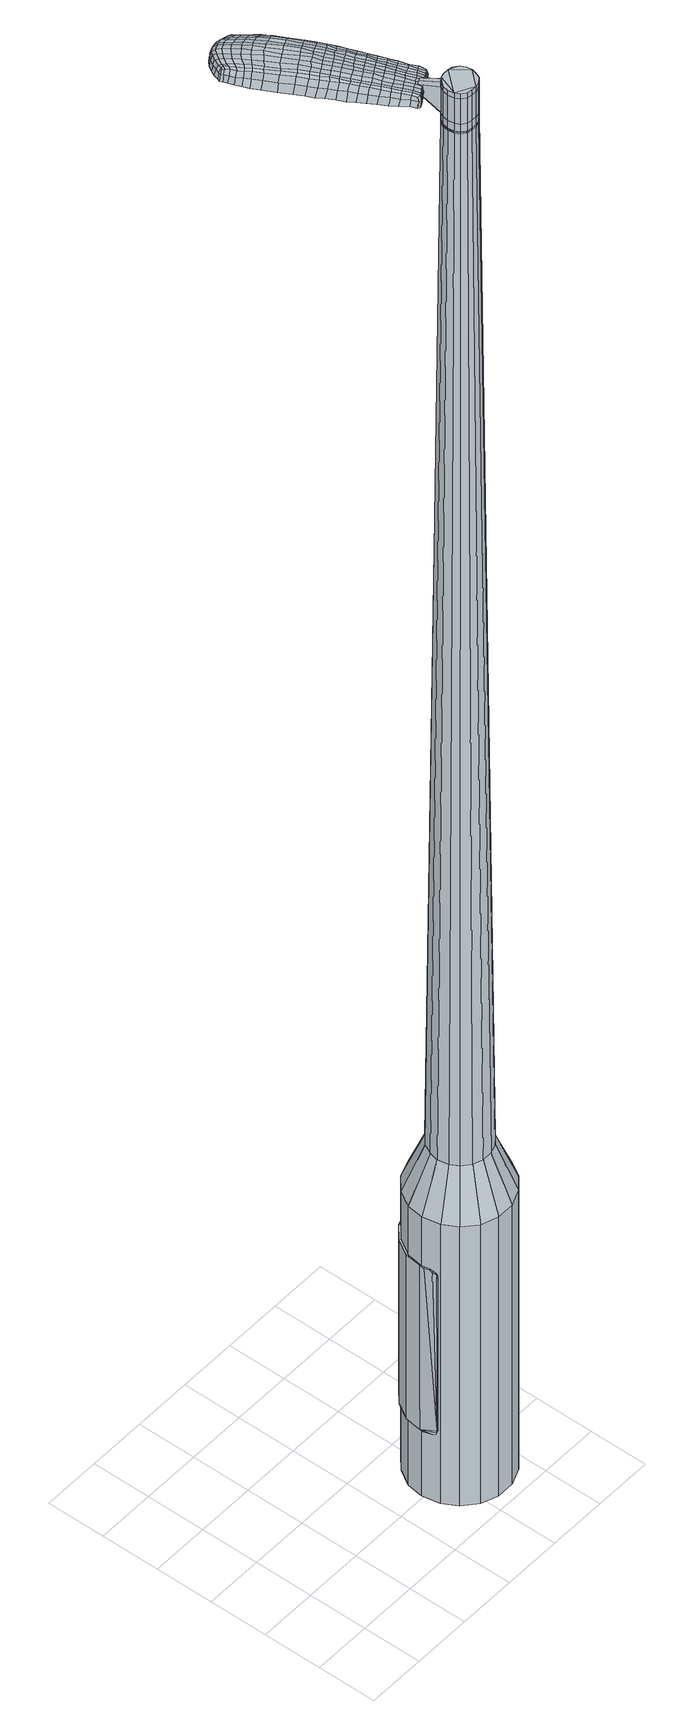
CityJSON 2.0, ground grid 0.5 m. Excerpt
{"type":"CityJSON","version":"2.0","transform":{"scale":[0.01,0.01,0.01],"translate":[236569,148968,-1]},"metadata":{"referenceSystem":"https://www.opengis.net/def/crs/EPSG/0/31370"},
"CityObjects":{
"object1":{"type":"GenericCityObject","attributes":{"cluster":76,"mean_distance_to_centroid":0.286,"new_centroid_x":236570.7,"new_centroid_y":148968.51,"mean_distance_to_camera":6.62,"H1":4.37,"H2":0.634,"Z_final":111.14,"cluster2":8,"proj_x":236575.83,"proj_y":148965.5,"id_line":52845,"bearing_l":210.4,"distance":5.96,"orientation":"right","G_obj":120.4},"geometry":[{"type":"MultiSurface","lod":"2","boundaries":[[[0,1,2,3]],[[1,4,5,2]],[[4,6,7,5]],[[6,8,9,7]],[[8,10,11,9]],[[10,12,13,11]],[[12,14,15,13]],[[14,16,17,15]],[[16,18,19,17]],[[18,20,21,19]],[[20,22,23,21]],[[22,24,25,23]],[[24,26,27,25]],[[26,28,29,27]],[[28,30,31,29]],[[30,32,33,31]],[[32,34,35,33]],[[34,0,3,35]],[[36,37,38,39]],[[38,40,41,42]],[[41,43,42]],[[42,44,45,46]],[[45,47,46]],[[46,48,49,50]],[[49,51,50]],[[42,46,50,38]],[[50,52,39,38]],[[53,36,39]],[[2,5,7,35]],[[7,9,11,15]],[[11,13,15]],[[15,17,19,23]],[[19,21,23]],[[23,25,27,31]],[[27,29,31]],[[15,23,31,7]],[[31,33,35,7]],[[3,2,35]],[[1,0,54,55]],[[0,34,56,54]],[[34,32,57,56]],[[32,30,58,57]],[[30,28,59,58]],[[28,26,60,59]],[[26,24,61,60]],[[24,22,62,61]],[[22,20,63,62]],[[20,18,64,63]],[[18,16,65,64]],[[16,14,66,65]],[[14,12,67,66]],[[12,10,68,67]],[[10,8,69,68]],[[8,6,70,69]],[[6,4,71,70]],[[4,1,55,71]],[[55,54,72,73]],[[54,56,74,72]],[[56,57,75,74]],[[57,58,76,75]],[[58,59,77,76]],[[59,60,78,77]],[[60,61,79,78]],[[61,62,80,79]],[[62,63,81,80]],[[63,64,82,81]],[[64,65,83,82]],[[65,66,84,83]],[[66,67,85,84]],[[67,68,86,85]],[[68,69,87,86]],[[69,70,88,87]],[[70,71,89,88]],[[71,55,73,89]],[[90,91,92,73]],[[93,94,91,90]],[[95,96,94,93]],[[97,98,96,95]],[[99,100,98,97]],[[101,102,100,99]],[[103,104,102,101]],[[80,105,104,103]],[[81,106,105,80]],[[107,108,106,81]],[[109,110,108,107]],[[111,112,110,109]],[[113,114,112,111]],[[115,116,114,113]],[[117,118,116,115]],[[119,120,118,117]],[[89,121,120,119]],[[73,92,121,89]],[[122,123,124,125]],[[126,122,125,127]],[[128,126,127,129]],[[130,128,129,131]],[[132,130,131,133]],[[134,132,133,135]],[[136,134,135,137]],[[138,136,137,139]],[[140,138,139,141]],[[142,140,141,143]],[[144,142,143,145]],[[146,144,145,147]],[[148,146,147,149]],[[150,148,149,151]],[[152,150,151,153]],[[154,152,153,155]],[[72,90,73]],[[72,74,93,90]],[[74,75,95,93]],[[75,76,97,95]],[[76,77,99,97]],[[77,78,101,99]],[[78,79,103,101]],[[79,80,103]],[[82,107,81]],[[82,83,109,107]],[[83,84,111,109]],[[84,85,113,111]],[[85,86,115,113]],[[86,87,117,115]],[[87,88,119,117]],[[88,89,119]],[[156,92,91]],[[157,120,121]],[[157,158,118,120]],[[158,159,116,118]],[[159,160,114,116]],[[160,161,112,114]],[[161,162,110,112]],[[162,163,108,110]],[[163,106,108]],[[164,104,105]],[[164,165,102,104]],[[165,166,100,102]],[[166,167,98,100]],[[167,168,96,98]],[[168,169,94,96]],[[169,156,91,94]],[[39,52,154,170]],[[92,156,171,155]],[[53,39,170,123]],[[156,169,124,171]],[[36,53,123,122]],[[169,168,125,124]],[[37,36,122,126]],[[168,167,127,125]],[[38,37,126,128]],[[167,166,129,127]],[[40,38,128,130]],[[166,165,131,129]],[[41,40,130,132]],[[165,164,133,131]],[[43,41,132,134]],[[164,105,135,133]],[[42,43,134,136]],[[105,106,137,135]],[[44,42,136,138]],[[106,163,139,137]],[[45,44,138,140]],[[163,162,141,139]],[[47,45,140,142]],[[162,161,143,141]],[[46,47,142,144]],[[161,160,145,143]],[[48,46,144,146]],[[160,159,147,145]],[[49,48,146,148]],[[159,158,149,147]],[[51,49,148,150]],[[158,157,151,149]],[[50,51,150,152]],[[157,121,153,151]],[[52,50,152,154]],[[121,92,155,153]],[[154,155,172,173]],[[155,171,174,172]],[[171,124,175,174]],[[124,123,176,175]],[[123,170,177,176]],[[170,154,173,177]],[[178,179,180,181]],[[182,178,181,183]],[[178,182,184,185]],[[179,178,185,186]],[[187,188,189,190]],[[191,187,190,192]],[[187,191,193,194]],[[188,187,194,195]],[[196,197,198,199]],[[200,196,199,201]],[[196,200,202,203]],[[197,196,203,204]],[[205,206,207,208]],[[209,205,208,210]],[[205,209,211,212]],[[206,205,212,213]],[[214,215,216,217]],[[218,214,217,219]],[[214,218,220,221]],[[215,214,221,222]],[[223,224,225,226]],[[227,223,226,228]],[[223,227,229,230]],[[224,223,230,231]],[[232,233,234,235]],[[224,232,235,225]],[[232,224,231,236]],[[233,232,236,237]],[[238,239,240,241]],[[233,238,241,234]],[[238,233,237,242]],[[239,238,242,243]],[[244,182,183,245]],[[239,244,245,240]],[[244,239,243,246]],[[182,244,246,184]],[[247,248,249,250]],[[251,247,250,252]],[[247,251,253,254]],[[248,247,254,255]],[[256,257,258,259]],[[248,256,259,249]],[[256,248,255,260]],[[257,256,260,261]],[[262,263,264,265]],[[257,262,265,258]],[[262,257,261,266]],[[263,262,266,267]],[[268,269,270,271]],[[263,268,271,264]],[[268,263,267,272]],[[269,268,272,273]],[[274,179,186,275]],[[269,274,275,270]],[[274,269,273,276]],[[179,274,276,180]],[[277,278,279,280]],[[281,277,280,282]],[[277,281,283,284]],[[278,277,284,285]],[[286,287,288,289]],[[278,286,289,279]],[[286,278,285,290]],[[287,286,290,291]],[[292,293,294,295]],[[287,292,295,288]],[[292,287,291,296]],[[293,292,296,297]],[[298,191,192,299]],[[293,298,299,294]],[[298,293,297,300]],[[191,298,300,193]],[[301,302,303,304]],[[305,301,304,306]],[[301,305,307,308]],[[302,301,308,309]],[[310,311,312,313]],[[302,310,313,303]],[[310,302,309,314]],[[311,310,314,315]],[[316,317,318,319]],[[311,316,319,312]],[[316,311,315,320]],[[317,316,320,321]],[[322,323,324,325]],[[317,322,325,318]],[[322,317,321,326]],[[323,322,326,327]],[[328,188,195,329]],[[323,328,329,324]],[[328,323,327,330]],[[188,328,330,189]],[[331,217,216,332]],[[333,331,332,334]],[[331,333,335,336]],[[217,331,336,219]],[[337,333,334,338]],[[339,337,338,340]],[[337,339,341,342]],[[333,337,342,335]],[[343,339,340,344]],[[345,343,344,346]],[[343,345,347,348]],[[339,343,348,341]],[[349,345,346,350]],[[351,349,350,352]],[[349,351,353,354]],[[345,349,354,347]],[[355,351,352,356]],[[206,355,356,207]],[[355,206,213,357]],[[351,355,357,353]],[[358,359,204,203]],[[360,358,203,202]],[[358,360,361,362]],[[359,358,362,363]],[[364,365,363,362]],[[366,364,362,361]],[[364,366,367,368]],[[365,364,368,369]],[[370,371,369,368]],[[372,370,368,367]],[[370,372,373,374]],[[371,370,374,375]],[[376,377,375,374]],[[378,376,374,373]],[[376,378,211,209]],[[377,376,209,210]],[[379,380,381,382]],[[281,379,382,283]],[[379,281,282,383]],[[380,379,383,384]],[[385,200,201,386]],[[380,385,386,381]],[[385,380,384,387]],[[200,385,387,202]],[[388,389,390,391]],[[227,388,391,229]],[[388,227,228,392]],[[389,388,392,393]],[[394,395,396,397]],[[389,394,397,390]],[[394,389,393,398]],[[395,394,398,399]],[[400,197,204,401]],[[395,400,401,396]],[[400,395,399,402]],[[197,400,402,198]],[[403,404,405,406]],[[185,403,406,186]],[[403,185,184,407]],[[404,403,407,408]],[[409,410,411,412]],[[404,409,412,405]],[[409,404,408,413]],[[410,409,413,414]],[[415,208,207,416]],[[410,415,416,411]],[[415,410,414,417]],[[208,415,417,210]],[[418,419,420,421]],[[190,418,421,192]],[[418,190,189,422]],[[419,418,422,423]],[[424,212,211,425]],[[419,424,425,420]],[[424,419,423,426]],[[212,424,426,213]],[[427,428,429,430]],[[305,427,430,307]],[[427,305,306,431]],[[428,427,431,432]],[[433,218,219,434]],[[428,433,434,429]],[[433,428,432,435]],[[218,433,435,220]],[[436,437,438,439]],[[251,436,439,253]],[[436,251,252,440]],[[437,436,440,441]],[[442,443,444,445]],[[437,442,445,438]],[[442,437,441,446]],[[443,442,446,447]],[[448,215,222,449]],[[443,448,449,444]],[[448,443,447,450]],[[215,448,450,216]],[[451,452,441,440]],[[250,451,440,252]],[[451,250,249,453]],[[452,451,453,454]],[[455,456,447,446]],[[452,455,446,441]],[[455,452,454,457]],[[456,455,457,458]],[[459,332,216,450]],[[456,459,450,447]],[[459,456,458,460]],[[332,459,460,334]],[[461,462,463,464]],[[308,461,464,309]],[[461,308,307,430]],[[462,461,430,429]],[[465,336,335,466]],[[462,465,466,463]],[[465,462,429,434]],[[336,465,434,219]],[[467,468,454,453]],[[259,467,453,249]],[[467,259,258,469]],[[468,467,469,470]],[[471,472,458,457]],[[468,471,457,454]],[[471,468,470,473]],[[472,471,473,474]],[[475,338,334,460]],[[472,475,460,458]],[[475,472,474,476]],[[338,475,476,340]],[[477,478,479,480]],[[314,477,480,315]],[[477,314,309,464]],[[478,477,464,463]],[[481,342,341,482]],[[478,481,482,479]],[[481,478,463,466]],[[342,481,466,335]],[[483,484,470,469]],[[265,483,469,258]],[[483,265,264,485]],[[484,483,485,486]],[[487,488,474,473]],[[484,487,473,470]],[[487,484,486,489]],[[488,487,489,490]],[[491,344,340,476]],[[488,491,476,474]],[[491,488,490,492]],[[344,491,492,346]],[[493,494,495,496]],[[320,493,496,321]],[[493,320,315,480]],[[494,493,480,479]],[[497,348,347,498]],[[494,497,498,495]],[[497,494,479,482]],[[348,497,482,341]],[[499,500,486,485]],[[271,499,485,264]],[[499,271,270,501]],[[500,499,501,502]],[[503,504,490,489]],[[500,503,489,486]],[[503,500,502,505]],[[504,503,505,506]],[[507,350,346,492]],[[504,507,492,490]],[[507,504,506,508]],[[350,507,508,352]],[[509,510,511,512]],[[326,509,512,327]],[[509,326,321,496]],[[510,509,496,495]],[[513,354,353,514]],[[510,513,514,511]],[[513,510,495,498]],[[354,513,498,347]],[[515,516,502,501]],[[275,515,501,270]],[[515,275,186,406]],[[516,515,406,405]],[[517,518,506,505]],[[516,517,505,502]],[[517,516,405,412]],[[518,517,412,411]],[[519,356,352,508]],[[518,519,508,506]],[[519,518,411,416]],[[356,519,416,207]],[[520,521,423,422]],[[330,520,422,189]],[[520,330,327,512]],[[521,520,512,511]],[[522,357,213,426]],[[521,522,426,423]],[[522,521,511,514]],[[357,522,514,353]],[[523,524,384,383]],[[280,523,383,282]],[[523,280,279,525]],[[524,523,525,526]],[[527,360,202,387]],[[524,527,387,384]],[[527,524,526,528]],[[360,527,528,361]],[[529,530,531,532]],[[230,529,532,231]],[[529,230,229,391]],[[530,529,391,390]],[[533,534,535,536]],[[530,533,536,531]],[[533,530,390,397]],[[534,533,397,396]],[[537,359,363,538]],[[534,537,538,535]],[[537,534,396,401]],[[359,537,401,204]],[[539,540,526,525]],[[289,539,525,279]],[[539,289,288,541]],[[540,539,541,542]],[[543,366,361,528]],[[540,543,528,526]],[[543,540,542,544]],[[366,543,544,367]],[[545,546,547,548]],[[236,545,548,237]],[[545,236,231,532]],[[546,545,532,531]],[[549,550,551,552]],[[546,549,552,547]],[[549,546,531,536]],[[550,549,536,535]],[[553,365,369,554]],[[550,553,554,551]],[[553,550,535,538]],[[365,553,538,363]],[[555,556,542,541]],[[295,555,541,288]],[[555,295,294,557]],[[556,555,557,558]],[[559,372,367,544]],[[556,559,544,542]],[[559,556,558,560]],[[372,559,560,373]],[[561,562,563,564]],[[242,561,564,243]],[[561,242,237,548]],[[562,561,548,547]],[[565,566,567,568]],[[562,565,568,563]],[[565,562,547,552]],[[566,565,552,551]],[[569,371,375,570]],[[566,569,570,567]],[[569,566,551,554]],[[371,569,554,369]],[[571,572,558,557]],[[299,571,557,294]],[[571,299,192,421]],[[572,571,421,420]],[[573,378,373,560]],[[572,573,560,558]],[[573,572,420,425]],[[378,573,425,211]],[[574,575,408,407]],[[246,574,407,184]],[[574,246,243,564]],[[575,574,564,563]],[[576,577,414,413]],[[575,576,413,408]],[[576,575,563,568]],[[577,576,568,567]],[[578,377,210,417]],[[577,578,417,414]],[[578,577,567,570]],[[377,578,570,375]],[[579,580,581,582]],[[582,581,583,584]],[[585,583,581,586]],[[586,581,580,587]],[[588,589,590,591]],[[591,590,592,593]],[[594,592,590,595]],[[595,590,589,596]],[[597,598,599,600]],[[600,599,601,602]],[[603,601,599,604]],[[604,599,598,605]],[[606,607,608,609]],[[609,608,610,611]],[[612,610,608,613]],[[613,608,607,614]],[[615,616,617,618]],[[618,617,619,620]],[[621,619,617,622]],[[622,617,616,623]],[[624,625,626,627]],[[627,626,628,629]],[[630,628,626,631]],[[631,626,625,632]],[[633,634,635,636]],[[636,635,625,624]],[[632,625,635,637]],[[637,635,634,638]],[[639,640,641,642]],[[642,641,634,633]],[[638,634,641,643]],[[643,641,640,644]],[[584,583,645,646]],[[646,645,640,639]],[[644,640,645,647]],[[647,645,583,585]],[[648,649,650,651]],[[651,650,652,653]],[[654,652,650,655]],[[655,650,649,656]],[[657,658,659,660]],[[660,659,649,648]],[[656,649,659,661]],[[661,659,658,662]],[[663,664,665,666]],[[666,665,658,657]],[[662,658,665,667]],[[667,665,664,668]],[[669,670,671,672]],[[672,671,664,663]],[[668,664,671,673]],[[673,671,670,674]],[[587,580,675,676]],[[676,675,670,669]],[[674,670,675,677]],[[677,675,580,579]],[[678,679,680,681]],[[681,680,682,683]],[[684,682,680,685]],[[685,680,679,686]],[[687,688,689,690]],[[690,689,679,678]],[[686,679,689,691]],[[691,689,688,692]],[[693,694,695,696]],[[696,695,688,687]],[[692,688,695,697]],[[697,695,694,698]],[[593,592,699,700]],[[700,699,694,693]],[[698,694,699,701]],[[701,699,592,594]],[[702,703,704,705]],[[705,704,706,707]],[[708,706,704,709]],[[709,704,703,710]],[[711,712,713,714]],[[714,713,703,702]],[[710,703,713,715]],[[715,713,712,716]],[[717,718,719,720]],[[720,719,712,711]],[[716,712,719,721]],[[721,719,718,722]],[[723,724,725,726]],[[726,725,718,717]],[[722,718,725,727]],[[727,725,724,728]],[[596,589,729,730]],[[730,729,724,723]],[[728,724,729,731]],[[731,729,589,588]],[[615,618,732,733]],[[733,732,734,735]],[[736,734,732,737]],[[737,732,618,620]],[[735,734,738,739]],[[739,738,740,741]],[[742,740,738,743]],[[743,738,734,736]],[[741,740,744,745]],[[745,744,746,747]],[[748,746,744,749]],[[749,744,740,742]],[[747,746,750,751]],[[751,750,752,753]],[[754,752,750,755]],[[755,750,746,748]],[[753,752,756,757]],[[757,756,607,606]],[[614,607,756,758]],[[758,756,752,754]],[[605,759,760,604]],[[604,760,761,603]],[[762,761,760,763]],[[763,760,759,764]],[[764,765,766,763]],[[763,766,767,762]],[[768,767,766,769]],[[769,766,765,770]],[[770,771,772,769]],[[769,772,773,768]],[[774,773,772,775]],[[775,772,771,776]],[[776,777,778,775]],[[775,778,779,774]],[[612,779,778,610]],[[610,778,777,611]],[[780,781,782,783]],[[783,782,682,684]],[[683,682,782,784]],[[784,782,781,785]],[[602,601,786,787]],[[787,786,781,780]],[[785,781,786,788]],[[788,786,601,603]],[[789,790,791,792]],[[792,791,628,630]],[[629,628,791,793]],[[793,791,790,794]],[[795,796,797,798]],[[798,797,790,789]],[[794,790,797,799]],[[799,797,796,800]],[[605,598,801,802]],[[802,801,796,795]],[[800,796,801,803]],[[803,801,598,597]],[[804,805,806,807]],[[807,806,586,587]],[[585,586,806,808]],[[808,806,805,809]],[[810,811,812,813]],[[813,812,805,804]],[[809,805,812,814]],[[814,812,811,815]],[[606,609,816,817]],[[817,816,811,810]],[[815,811,816,818]],[[818,816,609,611]],[[819,820,821,822]],[[822,821,591,593]],[[588,591,821,823]],[[823,821,820,824]],[[612,613,825,826]],[[826,825,820,819]],[[824,820,825,827]],[[827,825,613,614]],[[828,829,830,831]],[[831,830,706,708]],[[707,706,830,832]],[[832,830,829,833]],[[620,619,834,835]],[[835,834,829,828]],[[833,829,834,836]],[[836,834,619,621]],[[837,652,838,839]],[[839,838,652,654]],[[653,652,838,840]],[[840,838,652,841]],[[842,843,844,845]],[[845,844,652,837]],[[841,652,844,846]],[[846,844,843,847]],[[623,616,848,849]],[[849,848,843,842]],[[847,843,848,850]],[[850,848,616,615]],[[841,851,840]],[[840,851,651,653]],[[648,651,851,852]],[[852,851,853]],[[847,854,855,846]],[[846,855,851,841]],[[853,851,855,856]],[[856,855,854,857]],[[615,733,858,850]],[[850,858,854,847]],[[857,854,858,859]],[[859,858,733,735]],[[860,861,862,863]],[[863,862,709,710]],[[708,709,862,831]],[[831,862,861,828]],[[736,737,864,865]],[[865,864,861,860]],[[828,861,864,835]],[[835,864,737,620]],[[853,866,852]],[[852,866,660,648]],[[657,660,866,867]],[[867,866,868]],[[857,869,870,856]],[[856,870,866,853]],[[868,866,870,871]],[[871,870,869,872]],[[735,739,873,859]],[[859,873,869,857]],[[872,869,873,874]],[[874,873,739,741]],[[875,876,877,878]],[[878,877,715,716]],[[710,715,877,863]],[[863,877,876,860]],[[742,743,879,880]],[[880,879,876,875]],[[860,876,879,865]],[[865,879,743,736]],[[868,881,867]],[[867,881,666,657]],[[663,666,881,882]],[[882,881,883]],[[872,884,885,871]],[[871,885,881,868]],[[883,881,885,886]],[[886,885,884,887]],[[741,745,888,874]],[[874,888,884,872]],[[887,884,888,889]],[[889,888,745,747]],[[890,891,892,893]],[[893,892,721,722]],[[716,721,892,878]],[[878,892,891,875]],[[748,749,894,895]],[[895,894,891,890]],[[875,891,894,880]],[[880,894,749,742]],[[883,896,897,882]],[[882,897,672,663]],[[669,672,897,898]],[[898,897,896,899]],[[887,900,901,886]],[[886,901,896,883]],[[899,896,901,902]],[[902,901,900,903]],[[747,751,904,889]],[[889,904,900,887]],[[903,900,904,905]],[[905,904,751,753]],[[906,907,908,909]],[[909,908,727,728]],[[722,727,908,893]],[[893,908,907,890]],[[754,755,910,911]],[[911,910,907,906]],[[890,907,910,895]],[[895,910,755,748]],[[899,912,913,898]],[[898,913,676,669]],[[587,676,913,807]],[[807,913,912,804]],[[903,914,915,902]],[[902,915,912,899]],[[804,912,915,813]],[[813,915,914,810]],[[753,757,916,905]],[[905,916,914,903]],[[810,914,916,817]],[[817,916,757,606]],[[824,917,918,823]],[[823,918,731,588]],[[728,731,918,909]],[[909,918,917,906]],[[614,758,919,827]],[[827,919,917,824]],[[906,917,919,911]],[[911,919,758,754]],[[785,920,921,784]],[[784,921,681,683]],[[678,681,921,922]],[[922,921,920,923]],[[603,761,924,788]],[[788,924,920,785]],[[923,920,924,925]],[[925,924,761,762]],[[926,927,928,929]],[[929,928,631,632]],[[630,631,928,792]],[[792,928,927,789]],[[930,931,932,933]],[[933,932,927,926]],[[789,927,932,798]],[[798,932,931,795]],[[764,759,934,935]],[[935,934,931,930]],[[795,931,934,802]],[[802,934,759,605]],[[923,936,937,922]],[[922,937,690,678]],[[687,690,937,938]],[[938,937,936,939]],[[762,767,940,925]],[[925,940,936,923]],[[939,936,940,941]],[[941,940,767,768]],[[942,943,944,945]],[[945,944,637,638]],[[632,637,944,929]],[[929,944,943,926]],[[946,947,948,949]],[[949,948,943,942]],[[926,943,948,933]],[[933,948,947,930]],[[770,765,950,951]],[[951,950,947,946]],[[930,947,950,935]],[[935,950,765,764]],[[939,952,953,938]],[[938,953,696,687]],[[693,696,953,954]],[[954,953,952,955]],[[768,773,956,941]],[[941,956,952,939]],[[955,952,956,957]],[[957,956,773,774]],[[958,959,960,961]],[[961,960,643,644]],[[638,643,960,945]],[[945,960,959,942]],[[962,963,964,965]],[[965,964,959,958]],[[942,959,964,949]],[[949,964,963,946]],[[776,771,966,967]],[[967,966,963,962]],[[946,963,966,951]],[[951,966,771,770]],[[955,968,969,954]],[[954,969,700,693]],[[593,700,969,822]],[[822,969,968,819]],[[774,779,970,957]],[[957,970,968,955]],[[819,968,970,826]],[[826,970,779,612]],[[809,971,972,808]],[[808,972,647,585]],[[644,647,972,961]],[[961,972,971,958]],[[815,973,974,814]],[[814,974,971,809]],[[958,971,974,965]],[[965,974,973,962]],[[611,777,975,818]],[[818,975,973,815]],[[962,973,975,967]],[[967,975,777,776]],[[579,582,181,180]],[[582,584,183,181]],[[594,595,194,193]],[[595,596,195,194]],[[597,600,199,198]],[[600,602,201,199]],[[621,622,221,220]],[[622,623,222,221]],[[624,627,226,225]],[[627,629,228,226]],[[633,636,235,234]],[[636,624,225,235]],[[639,642,241,240]],[[642,633,234,241]],[[584,646,245,183]],[[646,639,240,245]],[[654,655,254,253]],[[655,656,255,254]],[[656,661,260,255]],[[661,662,261,260]],[[662,667,266,261]],[[667,668,267,266]],[[668,673,272,267]],[[673,674,273,272]],[[674,677,276,273]],[[677,579,180,276]],[[684,685,284,283]],[[685,686,285,284]],[[686,691,290,285]],[[691,692,291,290]],[[692,697,296,291]],[[697,698,297,296]],[[698,701,300,297]],[[701,594,193,300]],[[702,705,304,303]],[[705,707,306,304]],[[711,714,313,312]],[[714,702,303,313]],[[717,720,319,318]],[[720,711,312,319]],[[723,726,325,324]],[[726,717,318,325]],[[596,730,329,195]],[[730,723,324,329]],[[780,783,382,381]],[[783,684,283,382]],[[602,787,386,201]],[[787,780,381,386]],[[629,793,392,228]],[[793,794,393,392]],[[794,799,398,393]],[[799,800,399,398]],[[800,803,402,399]],[[803,597,198,402]],[[707,832,431,306]],[[832,833,432,431]],[[833,836,435,432]],[[836,621,220,435]],[[837,839,439,438]],[[839,654,253,439]],[[842,845,445,444]],[[845,837,438,445]],[[623,849,449,222]],[[849,842,444,449]],[[976,977,978,979]],[[980,981,979,978]],[[982,983,984,985]],[[986,987,988,989]],[[977,990,991,978]],[[992,980,978,991]],[[993,982,985,994]],[[995,996,987,986]],[[990,997,998,991]],[[998,999,992,991]],[[1000,993,994,1001]],[[1002,996,995,1003]],[[997,1004,1005,998]],[[1005,1006,999,998]],[[1007,1000,1001,1008]],[[1009,1002,1003,1010]],[[1011,1012,1013,1014]],[[1015,1016,1012,1011]],[[1015,1017,1018,1016]],[[1017,1019,1020,1018]],[[1021,1022,1023,1024]],[[1025,1026,1022,1021]],[[1027,1028,1026,1025]],[[1029,1030,1028,1027]],[[1024,1013,1012,1021]],[[1021,1012,1016,1025]],[[1016,1018,1027,1025]],[[1018,1020,1029,1027]],[[985,984,981,980]],[[994,985,980,992]],[[999,1001,994,992]],[[1006,1008,1001,999]],[[986,989,983,982]],[[995,986,982,993]],[[1003,995,993,1000]],[[1010,1003,1000,1007]],[[987,1011,1014,988]],[[996,1015,1011,987]],[[1017,1015,996,1002]],[[1019,1017,1002,1009]],[[1031,1032,1033,1034]],[[1033,1035,1036,1037]],[[1033,1037,1038,1039]],[[1033,1039,1034]],[[1040,1031,1034,1041]],[[1042,1041,1034,1043]],[[1044,1043,1034]],[[1045,1033,1032,1046]],[[1047,1045,1046,1048]],[[1049,1047,1048,1050]],[[1051,1049,1050,1052]],[[1053,1051,1052,1054]],[[1054,1055,1056,1057]],[[1054,1057,1058,1059]],[[1054,1059,1060,1061]],[[1060,1062,1063,1064]],[[1060,1064,1065,1066]],[[1060,1066,1061]],[[1054,1061,1053]],[[1067,1068,1032,1031]],[[1069,1070,1035,1033]],[[1071,1072,1044,1034]],[[1068,1073,1046,1032]],[[1074,1069,1033,1045]],[[1073,1075,1048,1046]],[[1076,1074,1045,1047]],[[1075,1077,1050,1048]],[[1078,1076,1047,1049]],[[1077,1079,1052,1050]],[[1080,1078,1049,1051]],[[1079,1081,1054,1052]],[[1082,1080,1051,1053]],[[1081,1083,1055,1054]],[[1084,1085,1062,1060]],[[1086,1082,1053,1061]],[[1056,1055,1083,1087]],[[1057,1056,1087,1088]],[[1058,1057,1088,1089]],[[1059,1058,1089,1090]],[[1060,1059,1090,1084]],[[1091,1067,1031,1040]],[[1092,1091,1040,1041]],[[1093,1092,1041,1042]],[[1094,1093,1042,1043]],[[1072,1094,1043,1044]],[[1036,1035,1070,1095]],[[1063,1062,1085,1096]],[[1037,1036,1095,1097]],[[1038,1037,1097,1098]],[[1039,1038,1098,1099]],[[1034,1039,1099,1071]],[[1064,1063,1096,1100]],[[1065,1064,1100,1101]],[[1066,1065,1101,1102]],[[1061,1066,1102,1086]]]}]}
},
"vertices":[
[146,89,384],[160,94,384],[160,94,96],[146,89,96],[174,94,384],[174,94,96],[188,89,384],[188,89,96],[200,79,384],[200,79,96],[207,67,384],[207,67,96],[210,52,384],[210,52,96],[207,38,384],[207,38,96],[200,25,384],[200,25,96],[189,16,384],[189,16,96],[175,10,384],[175,10,96],[160,10,384],[160,10,96],[146,15,384],[146,15,96],[135,25,384],[135,25,96],[128,37,384],[128,37,96],[125,52,384],[125,52,96],[127,66,384],[127,66,96],[135,79,384],[135,79,96],[155,57,1524],[154,52,1524],[155,47,1524],[161,64,1524],[157,43,1524],[161,40,1524],[170,39,1524],[165,39,1524],[174,40,1524],[178,43,1524],[181,52,1524],[180,48,1524],[180,57,1524],[178,61,1524],[170,65,1524],[174,64,1524],[165,65,1524],[157,61,1524],[155,74,429],[163,77,429],[148,68,429],[144,60,429],[142,52,429],[144,43,429],[148,36,429],[155,30,429],[163,27,429],[172,27,429],[180,30,429],[187,36,429],[191,44,429],[193,52,429],[191,61,429],[187,68,429],[180,74,429],[172,77,429],[161,64,1483],[165,65,1483],[157,61,1483],[155,57,1483],[154,52,1483],[155,47,1483],[157,43,1483],[161,40,1483],[165,39,1483],[170,39,1483],[174,40,1483],[178,43,1483],[180,48,1483],[181,52,1483],[180,57,1483],[178,61,1483],[174,64,1483],[170,65,1483],[161,63,1483],[161,63,1485],[165,65,1485],[157,60,1483],[157,60,1485],[155,56,1483],[155,56,1485],[155,52,1483],[155,52,1485],[155,48,1483],[155,48,1485],[158,44,1483],[158,44,1485],[161,41,1483],[161,41,1485],[165,39,1485],[170,39,1485],[174,41,1483],[174,41,1485],[177,44,1483],[177,44,1485],[179,48,1483],[179,48,1485],[180,52,1483],[180,52,1485],[179,57,1483],[179,57,1485],[177,60,1483],[177,60,1485],[174,63,1483],[174,63,1485],[170,65,1485],[155,57,1519],[157,61,1519],[157,61,1493],[155,57,1493],[154,52,1519],[154,52,1493],[155,47,1519],[155,47,1493],[157,43,1519],[157,43,1493],[161,40,1519],[161,40,1493],[165,39,1519],[165,39,1493],[170,39,1519],[170,39,1493],[174,40,1519],[174,40,1493],[178,43,1519],[178,43,1493],[180,48,1519],[180,48,1493],[181,52,1519],[181,52,1493],[180,57,1519],[180,57,1493],[178,61,1519],[178,61,1493],[174,64,1519],[174,64,1493],[170,65,1519],[170,65,1493],[165,65,1519],[165,65,1493],[161,64,1485],[174,64,1485],[178,61,1485],[180,57,1485],[181,52,1485],[180,48,1485],[178,43,1485],[174,40,1485],[161,40,1485],[157,43,1485],[155,47,1485],[154,52,1485],[155,57,1485],[157,61,1485],[161,64,1519],[161,64,1493],[154,81,1513],[154,81,1518],[151,80,1513],[148,78,1513],[148,78,1518],[151,80,1518],[130,154,1519],[134,147,1518],[134,149,1509],[131,155,1510],[126,161,1519],[127,163,1510],[126,159,1526],[130,152,1525],[133,146,1525],[97,134,1519],[101,128,1518],[103,128,1525],[99,134,1525],[93,142,1519],[94,142,1526],[91,142,1510],[95,135,1510],[99,129,1509],[75,206,1519],[78,208,1519],[78,209,1513],[75,207,1513],[72,203,1519],[72,204,1513],[73,202,1524],[76,205,1524],[79,207,1524],[113,143,1530],[116,136,1529],[119,138,1529],[116,144,1530],[108,150,1531],[111,152,1531],[105,148,1530],[109,141,1530],[113,134,1529],[154,73,1512],[156,74,1512],[155,75,1517],[153,74,1517],[151,72,1512],[151,73,1517],[150,72,1506],[153,74,1506],[156,75,1506],[99,204,1519],[101,201,1519],[102,203,1512],[100,205,1512],[98,206,1518],[98,207,1512],[97,205,1522],[98,203,1523],[100,200,1524],[104,197,1519],[107,193,1519],[108,194,1512],[105,199,1512],[103,196,1524],[107,192,1525],[111,188,1519],[115,181,1519],[115,183,1511],[111,190,1511],[110,187,1526],[114,180,1526],[121,171,1519],[121,173,1510],[120,170,1526],[164,88,1513],[161,95,1513],[160,93,1518],[164,87,1517],[166,83,1512],[165,83,1516],[167,84,1506],[165,89,1507],[161,96,1507],[157,101,1514],[154,108,1515],[153,107,1520],[157,100,1519],[158,103,1507],[155,110,1507],[151,115,1515],[147,121,1516],[146,120,1522],[150,113,1521],[151,116,1508],[148,123,1508],[144,128,1517],[140,134,1517],[140,133,1524],[143,126,1523],[144,130,1508],[141,136,1509],[137,141,1518],[136,139,1524],[138,143,1509],[68,187,1519],[69,183,1519],[71,184,1524],[69,187,1523],[67,189,1518],[68,189,1522],[66,189,1512],[67,187,1512],[68,184,1512],[71,179,1519],[74,174,1519],[75,174,1525],[73,179,1524],[70,179,1512],[72,174,1512],[77,169,1519],[81,162,1519],[82,162,1526],[78,169,1526],[75,169,1511],[79,162,1511],[86,152,1519],[88,152,1526],[85,152,1510],[138,73,1513],[134,79,1513],[132,79,1507],[137,73,1507],[141,68,1512],[140,68,1506],[141,69,1516],[139,73,1517],[135,79,1518],[130,85,1514],[125,91,1515],[124,92,1507],[128,85,1507],[131,85,1519],[127,91,1520],[121,98,1515],[117,104,1516],[115,104,1508],[119,98,1508],[123,98,1521],[119,104,1522],[113,110,1517],[109,116,1517],[107,116,1509],[111,110,1508],[115,110,1523],[111,116,1524],[105,122,1518],[103,123,1509],[107,122,1524],[150,79,1519],[153,80,1519],[147,85,1520],[149,87,1520],[144,84,1520],[148,77,1519],[143,92,1522],[145,93,1522],[139,98,1523],[141,99,1523],[136,96,1523],[140,90,1521],[135,104,1524],[138,106,1524],[131,111,1525],[134,112,1525],[129,109,1525],[133,103,1524],[128,117,1526],[130,119,1526],[124,124,1527],[127,125,1527],[121,122,1527],[125,115,1526],[120,130,1528],[123,131,1528],[117,128,1528],[77,202,1527],[81,204,1527],[75,200,1526],[77,196,1527],[80,199,1528],[83,200,1528],[83,193,1529],[86,195,1529],[80,190,1528],[83,184,1530],[87,187,1530],[90,189,1530],[90,180,1531],[94,182,1531],[87,178,1530],[92,170,1531],[95,173,1531],[98,174,1531],[101,161,1531],[105,163,1531],[98,159,1531],[67,191,1518],[68,194,1519],[67,195,1513],[66,191,1513],[69,190,1523],[69,193,1523],[70,199,1519],[69,199,1513],[71,198,1524],[96,207,1518],[93,208,1518],[93,207,1523],[96,206,1523],[96,208,1513],[93,209,1513],[90,209,1519],[86,210,1519],[86,208,1524],[90,208,1523],[90,210,1513],[85,211,1513],[82,209,1519],[83,208,1524],[82,210,1513],[128,151,1528],[127,150,1528],[130,144,1528],[132,145,1527],[124,159,1528],[122,158,1529],[124,149,1529],[121,147,1530],[125,141,1529],[128,142,1528],[120,157,1529],[117,155,1530],[118,146,1530],[122,139,1529],[114,154,1531],[100,135,1528],[102,136,1529],[98,144,1529],[96,142,1528],[104,129,1527],[106,130,1528],[106,138,1529],[101,146,1530],[110,132,1528],[143,67,1512],[145,68,1512],[145,69,1517],[143,68,1517],[142,67,1506],[144,68,1506],[148,70,1512],[148,71,1517],[147,70,1506],[166,80,1512],[165,80,1512],[165,81,1506],[167,82,1506],[165,81,1517],[164,80,1517],[163,78,1512],[161,77,1512],[161,78,1506],[163,79,1506],[162,79,1517],[160,78,1517],[158,76,1512],[158,77,1506],[158,77,1517],[163,86,1519],[161,85,1519],[159,92,1520],[158,92,1520],[159,84,1519],[157,83,1519],[156,90,1520],[153,89,1520],[155,81,1519],[151,88,1520],[140,73,1519],[142,74,1519],[138,80,1520],[136,79,1520],[145,76,1519],[141,82,1520],[156,99,1521],[154,98,1521],[152,106,1522],[151,105,1522],[152,97,1521],[150,96,1521],[149,104,1522],[146,102,1523],[147,94,1522],[144,101,1523],[132,86,1521],[134,87,1521],[130,93,1522],[128,92,1522],[137,88,1521],[133,95,1522],[149,112,1523],[147,111,1523],[145,119,1524],[144,118,1524],[145,110,1523],[143,109,1524],[142,117,1525],[139,115,1525],[140,107,1524],[137,114,1525],[124,98,1523],[126,99,1523],[122,105,1524],[120,104,1524],[129,101,1524],[125,107,1525],[142,125,1525],[140,124,1525],[138,132,1526],[137,131,1526],[138,123,1526],[135,122,1526],[135,130,1527],[132,128,1527],[133,120,1526],[129,127,1527],[116,110,1525],[118,112,1525],[114,118,1526],[112,117,1526],[121,113,1526],[117,120,1527],[135,138,1527],[133,137,1527],[131,136,1527],[128,135,1528],[126,133,1528],[108,123,1527],[110,124,1527],[113,126,1528],[70,189,1525],[70,191,1525],[71,185,1526],[72,188,1526],[72,195,1526],[74,192,1527],[97,204,1525],[95,205,1525],[97,201,1526],[99,201,1525],[91,205,1525],[88,206,1526],[90,202,1527],[94,202,1526],[84,205,1526],[86,202,1527],[74,181,1526],[75,183,1527],[76,175,1527],[78,177,1528],[77,187,1528],[80,181,1529],[102,196,1526],[100,197,1527],[103,192,1528],[105,191,1527],[97,197,1527],[93,197,1528],[97,191,1529],[100,192,1528],[90,196,1528],[93,190,1530],[79,170,1528],[81,172,1529],[83,163,1528],[85,164,1529],[84,175,1529],[88,167,1530],[108,186,1528],[106,186,1528],[111,179,1529],[113,179,1528],[104,186,1529],[100,185,1530],[105,177,1530],[108,178,1530],[97,184,1530],[101,176,1531],[89,152,1529],[91,154,1529],[94,157,1530],[118,169,1528],[117,168,1529],[114,168,1530],[111,166,1530],[108,165,1531],[133,148,1509],[132,146,1518],[129,153,1518],[129,155,1509],[125,160,1519],[125,162,1510],[124,159,1525],[128,151,1525],[131,145,1525],[104,129,1525],[103,129,1518],[99,135,1518],[101,135,1525],[94,143,1519],[96,143,1525],[92,143,1510],[97,136,1509],[101,130,1509],[79,207,1513],[79,206,1519],[76,205,1519],[76,205,1513],[74,202,1519],[73,203,1513],[75,201,1524],[77,203,1524],[80,205,1524],[119,138,1528],[116,137,1528],[113,143,1529],[115,144,1529],[108,151,1529],[111,152,1529],[105,149,1529],[110,141,1529],[113,135,1528],[154,77,1516],[155,76,1512],[153,75,1512],[152,76,1516],[150,74,1512],[150,74,1516],[149,74,1506],[152,76,1506],[155,77,1506],[101,202,1512],[100,200,1519],[98,203,1518],[99,204,1512],[96,204,1518],[97,205,1512],[96,203,1522],[97,202,1523],[99,199,1523],[106,193,1512],[106,192,1519],[103,196,1519],[103,198,1512],[102,195,1524],[105,190,1525],[114,182,1511],[113,180,1519],[109,187,1519],[110,189,1511],[108,186,1525],[112,179,1526],[119,170,1519],[120,172,1510],[118,169,1526],[158,93,1518],[159,94,1513],[162,87,1513],[162,86,1517],[164,82,1512],[163,83,1515],[165,84,1506],[163,88,1506],[159,95,1507],[151,106,1520],[152,107,1514],[156,100,1514],[155,99,1519],[156,102,1507],[153,109,1507],[145,119,1522],[145,120,1516],[149,114,1515],[148,113,1521],[149,115,1508],[146,122,1508],[138,132,1523],[139,134,1517],[142,127,1516],[141,126,1522],[143,129,1508],[139,135,1508],[135,140,1517],[135,139,1524],[136,142,1509],[73,184,1523],[71,184,1519],[70,187,1518],[71,187,1523],[69,189,1518],[70,189,1522],[68,189,1512],[68,187,1512],[70,184,1512],[77,175,1525],[76,175,1519],[73,180,1519],[75,180,1524],[72,180,1512],[74,175,1512],[84,163,1526],[82,163,1519],[78,169,1519],[80,170,1525],[77,170,1511],[80,163,1511],[88,153,1519],[90,153,1526],[86,153,1510],[134,80,1507],[135,80,1513],[139,74,1513],[138,74,1506],[143,70,1512],[141,70,1506],[143,71,1515],[141,74,1517],[137,80,1518],[125,93,1507],[127,93,1514],[131,86,1514],[130,87,1507],[133,86,1519],[128,93,1520],[117,105,1508],[119,105,1516],[123,99,1515],[121,99,1508],[124,99,1521],[120,105,1522],[109,118,1508],[111,117,1517],[115,111,1516],[113,111,1508],[116,111,1522],[112,117,1523],[107,123,1517],[105,124,1509],[108,123,1524],[150,80,1518],[152,81,1518],[146,86,1519],[149,87,1519],[144,84,1519],[147,78,1518],[143,92,1520],[145,93,1520],[139,99,1521],[141,100,1521],[136,97,1521],[140,91,1520],[135,105,1523],[137,106,1523],[131,111,1524],[134,113,1524],[129,110,1524],[132,103,1523],[127,118,1525],[130,119,1525],[124,124,1526],[126,126,1526],[121,122,1526],[125,116,1525],[120,130,1527],[123,132,1527],[117,129,1527],[81,203,1526],[78,201,1526],[76,199,1525],[78,195,1526],[80,198,1526],[83,200,1526],[86,194,1528],[83,193,1528],[81,190,1527],[84,184,1528],[87,186,1529],[90,188,1529],[94,182,1530],[91,180,1530],[88,178,1529],[92,170,1530],[95,173,1530],[98,174,1530],[104,163,1530],[102,162,1530],[98,160,1530],[69,194,1513],[70,193,1518],[69,191,1518],[68,191,1512],[71,190,1523],[71,193,1523],[72,198,1519],[71,198,1513],[72,197,1523],[93,205,1523],[93,206,1518],[95,205,1518],[95,204,1523],[96,206,1512],[93,207,1512],[86,206,1523],[86,207,1519],[89,207,1519],[90,206,1523],[90,208,1513],[86,208,1513],[82,207,1519],[83,206,1524],[82,208,1513],[129,144,1527],[126,150,1527],[127,150,1527],[130,144,1526],[123,158,1527],[122,158,1528],[124,141,1528],[121,147,1528],[124,149,1528],[127,143,1527],[119,157,1528],[116,155,1529],[118,146,1529],[122,140,1528],[114,154,1529],[98,144,1528],[103,137,1527],[101,136,1527],[97,143,1527],[105,130,1526],[106,131,1527],[106,139,1528],[101,146,1528],[110,133,1527],[144,71,1516],[144,70,1512],[143,69,1512],[143,70,1516],[142,70,1506],[143,70,1506],[147,72,1512],[147,73,1516],[146,72,1506],[164,83,1506],[165,82,1512],[165,83,1506],[164,82,1516],[163,82,1516],[159,80,1506],[159,79,1512],[162,80,1512],[162,81,1506],[161,81,1516],[159,80,1516],[157,78,1512],[157,79,1506],[157,78,1516],[161,86,1518],[158,92,1519],[157,92,1519],[156,83,1518],[159,85,1518],[155,91,1519],[153,90,1519],[154,82,1518],[151,88,1519],[138,81,1519],[142,75,1518],[141,74,1518],[137,80,1519],[144,76,1518],[141,82,1519],[154,99,1520],[151,106,1521],[150,105,1521],[149,96,1520],[152,97,1520],[148,104,1521],[146,103,1521],[147,95,1520],[143,101,1521],[130,93,1521],[134,87,1520],[133,87,1520],[129,93,1521],[137,89,1520],[133,95,1521],[147,112,1522],[144,119,1523],[143,118,1523],[142,109,1522],[145,110,1522],[141,117,1523],[139,116,1524],[140,108,1523],[136,114,1524],[122,106,1523],[126,100,1522],[125,99,1522],[121,105,1523],[129,101,1522],[125,108,1523],[140,125,1524],[141,125,1524],[137,132,1525],[136,131,1525],[135,122,1525],[137,123,1524],[134,130,1525],[131,128,1526],[132,121,1525],[129,127,1526],[114,118,1525],[118,112,1524],[117,111,1524],[113,118,1525],[121,114,1524],[117,120,1525],[133,137,1526],[134,138,1526],[128,135,1527],[130,136,1526],[125,133,1527],[110,125,1526],[109,124,1526],[114,126,1526],[72,191,1524],[71,188,1524],[73,185,1525],[73,188,1525],[73,195,1525],[75,192,1525],[96,200,1525],[94,203,1524],[96,202,1524],[98,199,1525],[90,201,1526],[88,204,1525],[91,204,1524],[93,201,1525],[84,204,1525],[86,201,1526],[76,183,1526],[75,181,1526],[78,176,1526],[79,177,1527],[78,186,1526],[81,181,1527],[103,191,1527],[99,196,1526],[101,195,1526],[104,190,1526],[96,190,1528],[93,196,1527],[96,196,1526],[100,191,1527],[90,195,1527],[93,189,1528],[82,172,1527],[81,170,1527],[85,163,1527],[86,165,1528],[84,175,1528],[89,167,1529],[110,178,1528],[106,185,1527],[107,185,1527],[111,178,1527],[104,177,1529],[100,184,1529],[103,185,1528],[107,178,1528],[97,183,1529],[101,176,1530],[92,154,1528],[91,153,1528],[95,157,1529],[116,168,1528],[117,168,1528],[110,166,1529],[113,167,1529],[107,165,1530],[165,83,1508],[159,80,1508],[144,108,1509],[151,112,1509],[133,127,1510],[141,132,1510],[114,162,1512],[122,167,1512],[131,151,1511],[123,146,1511],[105,178,1513],[98,189,1514],[105,193,1514],[113,182,1513],[153,76,1508],[137,105,1509],[126,123,1510],[106,157,1512],[115,142,1511],[97,173,1513],[90,184,1514],[148,73,1508],[130,101,1509],[119,119,1510],[98,153,1512],[107,137,1511],[82,180,1514],[89,168,1513],[142,70,1508],[123,97,1509],[111,114,1510],[90,148,1512],[99,132,1511],[75,175,1514],[81,163,1513],[91,200,1514],[87,204,1514],[93,207,1514],[98,204,1514],[83,196,1514],[81,200,1514],[76,192,1514],[75,196,1514],[69,187,1514],[69,193,1514],[82,206,1515],[78,207,1515],[79,208,1515],[86,209,1515],[78,204,1515],[77,207,1515],[75,202,1515],[76,206,1515],[71,200,1515],[75,206,1515],[124,49,334],[124,53,334],[124,53,165],[126,39,171],[124,49,165],[125,45,165],[125,42,166],[126,40,167],[126,39,169],[125,45,334],[125,42,333],[126,40,332],[126,39,331],[126,39,328],[126,67,165],[126,67,334],[134,80,165],[134,80,334],[145,90,165],[145,90,334],[159,95,165],[159,95,334],[174,95,165],[174,95,334],[178,94,334],[182,93,334],[185,92,333],[187,91,332],[188,91,331],[188,91,328],[178,94,165],[188,91,171],[188,91,169],[187,91,167],[185,92,166],[182,93,165],[127,49,334],[127,53,334],[127,53,165],[127,49,165],[129,39,171],[129,39,328],[129,66,334],[129,66,165],[136,78,334],[136,78,165],[147,87,334],[147,87,165],[160,92,334],[160,92,165],[174,93,334],[174,93,165],[177,91,334],[187,88,328],[187,88,171],[177,91,165],[181,90,334],[184,89,333],[186,89,332],[187,88,331],[128,46,334],[128,43,333],[129,41,332],[129,40,331],[128,46,165],[187,88,169],[128,43,166],[129,41,167],[129,40,169],[186,89,167],[184,89,166],[181,90,165]
]}
